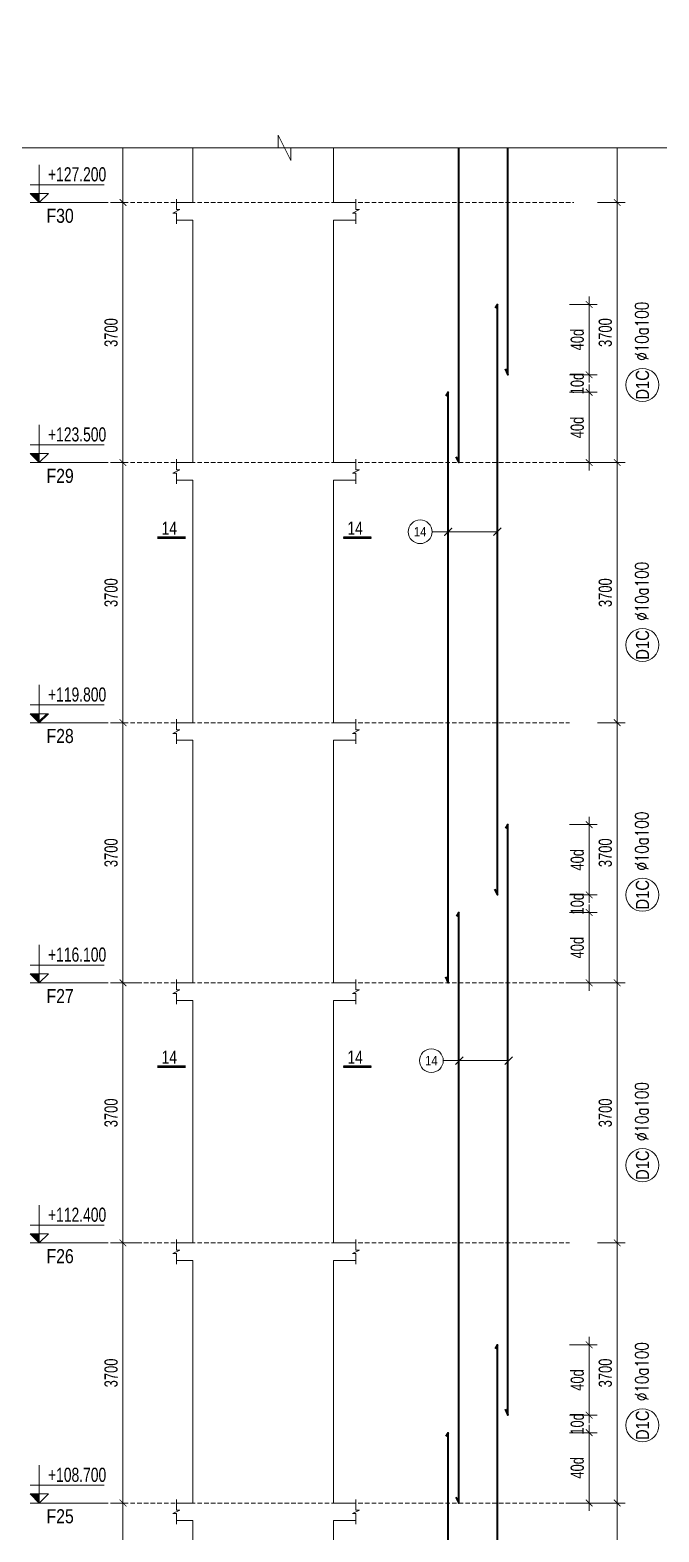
# Model space of a CAD drawing. Header units: millimetres. Extents: x 415878 to 795945, y 85573 to 378758.
# Drawn here: x 749848 to 758791, y 357393 to 378758 of the extents above; entities that cross this region are included whole.
import ezdxf
from ezdxf.enums import TextEntityAlignment as Align
from ezdxf.xclip import XClip

# ---------------------------------------------------------------- set-up
doc = ezdxf.new("R2010")
doc.units = ezdxf.units.MM
doc.linetypes.add('DASHED2', pattern=[9.524999999999999, 6.35, -3.175])
doc.layers.get('0').update_dxf_attribs({"lineweight": 20})
doc.layers.get('Defpoints').update_dxf_attribs({"color": 151, "lineweight": 9})
for name, color, linetype, lineweight in [('NDC_S_ANNO', 7, 'Continuous', 20), ('NDC_S_CONTINUOUS', 3, 'Continuous', 20), ('NDC_S_DIM', 1, 'Continuous', 15), ('NDC_S_ENG TITLE', 3, 'Continuous', 20), ('NDC_S_HATCH MATERIAL', 8, 'Continuous', 13), ('NDC_S_LEADER', 1, 'Continuous', 15), ('NDC_S_REBAR NO.', 7, 'Continuous', 20), ('NDC_S_REBAR NO. BOX', 1, 'Continuous', 9), ('NDC_S_STIRRUP', 4, 'Continuous', 40), ('NDC_S_TEXT SYMBOL', 7, 'Continuous', 20), ('NDC_S_VN TEXT', 7, 'Continuous', 20)]:
    doc.layers.add(name, color=color, linetype=linetype, lineweight=lineweight)
doc.styles.add('NDC_ANNO', font='', dxfattribs={"width": 0.8})
doc.styles.add('NDC_ARIAL', font='arial.ttf', dxfattribs={"width": 0.85})
doc.styles.add('NDC_DIM', font='', dxfattribs={"width": 0.75})
doc.styles.add('NDC_ROMANS', font='romans.shx', dxfattribs={"width": 0.7})
doc.styles.add('NDC_VIE TXT', font='arial.ttf', dxfattribs={"width": 0.8})
doc.styles.get('NDC_ANNO').set_extended_font_data('Dotum')
doc.styles.get('NDC_DIM').set_extended_font_data('Dotum')
doc.dimstyles.new('NDC_dim_75', dxfattribs={"dimscale": 75, "dimtxt": 2.5, "dimasz": 1.5, "dimexe": 1.5, "dimexo": 2.5, "dimgap": 1, "dimtad": 1, "dimdec": 0, "dimzin": 0, "dimdsep": 46, "dimtxsty": 'NDC_DIM', "dimblk": 'DIMMARK', "dimcen": 0.09, "dimdle": 1.2, "dimclrd": 1, "dimclre": 1, "dimclrt": 3, "dimadec": 0, "dimazin": 0, "dimtfac": 1, "dimtdec": 0, "dimtix": 1, "dimtofl": 0, "dimtmove": 0, "dimatfit": 3, "dimfxl": 8, "dimfxlon": 1, "dimtolj": 1, "dimtzin": 0, "dimarcsym": 0})

# ---------------------------------------------------------------- blocks, each defined once
blk = doc.blocks.new('DIMMARK')
at = {"layer": 'NDC_S_DIM', "color": 1}
blk.add_line((-1.5, 0), (1, 0), dxfattribs=at)
at = {"layer": 'NDC_S_DIM', "color": 2, "const_width": 0.1}
blk.add_lwpolyline([(-0.4242640687119285, -0.4242640687119285), (0.4242640687119285, 0.4242640687119285)], dxfattribs=at)
blk = doc.blocks.new('*D688')
at = {"layer": 'Defpoints', "color": 0, "transparency": 16777216}
for p in [(477507.7895050003, 210029.3984995191), (477739.352542142, 210029.3984995191), (477739.352542142, 206329.3984995191)]:
    blk.add_point(p, dxfattribs=at)
at = {"layer": 'NDC_S_HATCH MATERIAL', "color": 1, "lineweight": -2, "transparency": 16777216}
for p, q in [((477551.852542142, 210029.3984995191), (477395.2895050003, 210029.3984995191)), ((477507.7895050003, 206441.8984995191), (477507.7895050003, 209916.8984995191)), ((477551.852542142, 206329.3984995191), (477395.2895050003, 206329.3984995191))]:
    blk.add_line(p, q, dxfattribs=at)
at = {"layer": 'NDC_S_HATCH MATERIAL', "color": 1, "lineweight": -2, "transparency": 16777216, "xscale": 112.5, "yscale": 112.5, "zscale": 112.5}
for p, rotation in [((477507.7895050003, 210029.3984995191), 90), ((477507.7895050003, 206329.3984995191), 270)]:
    blk.add_blockref('DIMMARK', p, dxfattribs=dict(at, rotation=rotation))
at = {"layer": 'NDC_S_HATCH MATERIAL', "color": 3, "transparency": 16777216, "insert": (477339.0395050003, 208179.3984995192), "char_height": 187.5, "attachment_point": 5, "rotation": 90, "style": 'NDC_DIM'}
blk.add_mtext('\\A1;3700', dxfattribs=at)
blk = doc.blocks.new('*D689')
at = {"layer": 'Defpoints', "color": 0, "transparency": 16777216}
for p in [(477507.7895050006, 213729.3984995191), (477949.631236015, 213729.3984995191), (477739.352542142, 210029.3984995191)]:
    blk.add_point(p, dxfattribs=at)
at = {"layer": 'NDC_S_HATCH MATERIAL', "color": 1, "lineweight": -2, "transparency": 16777216}
for p, q in [((477762.131236015, 213729.3984995191), (477395.2895050006, 213729.3984995191)), ((477507.7895050006, 210141.8984995191), (477507.7895050006, 213616.8984995191)), ((477551.852542142, 210029.3984995191), (477395.2895050006, 210029.3984995191))]:
    blk.add_line(p, q, dxfattribs=at)
at = {"layer": 'NDC_S_HATCH MATERIAL', "color": 1, "lineweight": -2, "transparency": 16777216, "xscale": 112.5, "yscale": 112.5, "zscale": 112.5}
for p, rotation in [((477507.7895050006, 213729.3984995191), 90), ((477507.7895050006, 210029.3984995191), 270)]:
    blk.add_blockref('DIMMARK', p, dxfattribs=dict(at, rotation=rotation))
at = {"layer": 'NDC_S_HATCH MATERIAL', "color": 3, "transparency": 16777216, "insert": (477339.0395050005, 211879.3984995192), "char_height": 187.5, "attachment_point": 5, "rotation": 90, "style": 'NDC_DIM'}
blk.add_mtext('\\A1;3700', dxfattribs=at)
blk = doc.blocks.new('*D690')
at = {"layer": 'Defpoints', "color": 0, "transparency": 16777216}
for p in [(477507.7895050008, 217429.3984995191), (477949.631236015, 217429.3984995191), (477949.631236015, 213729.3984995191)]:
    blk.add_point(p, dxfattribs=at)
at = {"layer": 'NDC_S_HATCH MATERIAL', "color": 1, "lineweight": -2, "transparency": 16777216}
for p, q in [((477762.131236015, 217429.3984995191), (477395.2895050008, 217429.3984995191)), ((477507.7895050008, 213841.8984995191), (477507.7895050008, 217316.8984995191)), ((477762.131236015, 213729.3984995191), (477395.2895050008, 213729.3984995191))]:
    blk.add_line(p, q, dxfattribs=at)
at = {"layer": 'NDC_S_HATCH MATERIAL', "color": 1, "lineweight": -2, "transparency": 16777216, "xscale": 112.5, "yscale": 112.5, "zscale": 112.5}
for p, rotation in [((477507.7895050008, 217429.3984995191), 90), ((477507.7895050008, 213729.3984995191), 270)]:
    blk.add_blockref('DIMMARK', p, dxfattribs=dict(at, rotation=rotation))
at = {"layer": 'NDC_S_HATCH MATERIAL', "color": 3, "transparency": 16777216, "insert": (477339.0395050008, 215579.3984995192), "char_height": 187.5, "attachment_point": 5, "rotation": 90, "style": 'NDC_DIM'}
blk.add_mtext('\\A1;3700', dxfattribs=at)
blk = doc.blocks.new('*D691')
at = {"layer": 'Defpoints', "color": 0, "transparency": 16777216}
for p in [(477507.789505001, 221129.3984995191), (477770.0957627475, 221129.3984995191), (477949.631236015, 217429.3984995191)]:
    blk.add_point(p, dxfattribs=at)
at = {"layer": 'NDC_S_HATCH MATERIAL', "color": 1, "lineweight": -2, "transparency": 16777216}
for p, q in [((477582.5957627475, 221129.3984995191), (477395.289505001, 221129.3984995191)), ((477507.789505001, 217541.8984995191), (477507.789505001, 221016.8984995191)), ((477762.131236015, 217429.3984995191), (477395.289505001, 217429.3984995191))]:
    blk.add_line(p, q, dxfattribs=at)
at = {"layer": 'NDC_S_HATCH MATERIAL', "color": 1, "lineweight": -2, "transparency": 16777216, "xscale": 112.5, "yscale": 112.5, "zscale": 112.5}
for p, rotation in [((477507.789505001, 221129.3984995191), 90), ((477507.789505001, 217429.3984995191), 270)]:
    blk.add_blockref('DIMMARK', p, dxfattribs=dict(at, rotation=rotation))
at = {"layer": 'NDC_S_HATCH MATERIAL', "color": 3, "transparency": 16777216, "insert": (477339.039505001, 219279.3984995192), "char_height": 187.5, "attachment_point": 5, "rotation": 90, "style": 'NDC_DIM'}
blk.add_mtext('\\A1;3700', dxfattribs=at)
blk = doc.blocks.new('*D692')
at = {"layer": 'Defpoints', "color": 0, "transparency": 16777216}
for p in [(477507.7895050013, 224829.3984995191), (477770.0957627475, 224829.3984995191), (477770.0957627475, 221129.3984995191)]:
    blk.add_point(p, dxfattribs=at)
at = {"layer": 'NDC_S_HATCH MATERIAL', "color": 1, "lineweight": -2, "transparency": 16777216}
for p, q in [((477582.5957627475, 224829.3984995191), (477395.2895050013, 224829.3984995191)), ((477507.7895050013, 221241.8984995191), (477507.7895050013, 224716.8984995191)), ((477582.5957627475, 221129.3984995191), (477395.2895050013, 221129.3984995191))]:
    blk.add_line(p, q, dxfattribs=at)
at = {"layer": 'NDC_S_HATCH MATERIAL', "color": 1, "lineweight": -2, "transparency": 16777216, "xscale": 112.5, "yscale": 112.5, "zscale": 112.5}
for p, rotation in [((477507.7895050013, 224829.3984995191), 90), ((477507.7895050013, 221129.3984995191), 270)]:
    blk.add_blockref('DIMMARK', p, dxfattribs=dict(at, rotation=rotation))
at = {"layer": 'NDC_S_HATCH MATERIAL', "color": 3, "transparency": 16777216, "insert": (477339.0395050012, 222979.3984995192), "char_height": 187.5, "attachment_point": 5, "rotation": 90, "style": 'NDC_DIM'}
blk.add_mtext('\\A1;3700', dxfattribs=at)
blk = doc.blocks.new('*D693')
at = {"layer": 'Defpoints', "color": 0, "transparency": 16777216}
for p in [(477507.7895050015, 228529.3984995191), (477770.0957627475, 228529.3984995191), (477770.0957627475, 224829.3984995191)]:
    blk.add_point(p, dxfattribs=at)
at = {"layer": 'NDC_S_HATCH MATERIAL', "color": 1, "lineweight": -2, "transparency": 16777216}
for p, q in [((477582.5957627475, 228529.3984995191), (477395.2895050015, 228529.3984995191)), ((477507.7895050015, 224941.8984995191), (477507.7895050015, 228416.8984995191)), ((477582.5957627475, 224829.3984995191), (477395.2895050015, 224829.3984995191))]:
    blk.add_line(p, q, dxfattribs=at)
at = {"layer": 'NDC_S_HATCH MATERIAL', "color": 1, "lineweight": -2, "transparency": 16777216, "xscale": 112.5, "yscale": 112.5, "zscale": 112.5}
for p, rotation in [((477507.7895050015, 228529.3984995191), 90), ((477507.7895050015, 224829.3984995191), 270)]:
    blk.add_blockref('DIMMARK', p, dxfattribs=dict(at, rotation=rotation))
at = {"layer": 'NDC_S_HATCH MATERIAL', "color": 3, "transparency": 16777216, "insert": (477339.0395050014, 226679.3984995192), "char_height": 187.5, "attachment_point": 5, "rotation": 90, "style": 'NDC_DIM'}
blk.add_mtext('\\A1;3700', dxfattribs=at)
blk = doc.blocks.new('*D694')
at = {"layer": 'Defpoints', "color": 0, "transparency": 16777216}
for p in [(477507.7895050017, 232229.3984995191), (477770.0957627477, 232229.3984995191), (477770.0957627475, 228529.3984995191)]:
    blk.add_point(p, dxfattribs=at)
at = {"layer": 'NDC_S_HATCH MATERIAL', "color": 1, "lineweight": -2, "transparency": 16777216}
for p, q in [((477582.5957627477, 232229.3984995191), (477395.2895050017, 232229.3984995191)), ((477507.7895050017, 228641.8984995191), (477507.7895050017, 232116.8984995191)), ((477582.5957627475, 228529.3984995191), (477395.2895050017, 228529.3984995191))]:
    blk.add_line(p, q, dxfattribs=at)
at = {"layer": 'NDC_S_HATCH MATERIAL', "color": 1, "lineweight": -2, "transparency": 16777216, "xscale": 112.5, "yscale": 112.5, "zscale": 112.5}
for p, rotation in [((477507.7895050017, 232229.3984995191), 90), ((477507.7895050017, 228529.3984995191), 270)]:
    blk.add_blockref('DIMMARK', p, dxfattribs=dict(at, rotation=rotation))
at = {"layer": 'NDC_S_HATCH MATERIAL', "color": 3, "transparency": 16777216, "insert": (477339.0395050017, 230379.3984995192), "char_height": 187.5, "attachment_point": 5, "rotation": 90, "style": 'NDC_DIM'}
blk.add_mtext('\\A1;3700', dxfattribs=at)
blk = doc.blocks.new('*D752')
at = {"layer": 'Defpoints', "color": 0, "transparency": 16777216}
for p in [(480502.9054952622, 211029.3984995191), (484136.9681330951, 211029.3984995191), (480502.9054952622, 210029.3984995192)]:
    blk.add_point(p, dxfattribs=at)
at = {"layer": 'NDC_S_HATCH MATERIAL', "color": 1, "lineweight": -2, "transparency": 16777216}
for p, q in [((483855.7181330951, 211029.3984995191), (484249.4681330951, 211029.3984995191)), ((484136.9681330951, 210141.8984995192), (484136.9681330951, 210916.8984995191)), ((483855.7181330951, 210029.3984995192), (484249.4681330951, 210029.3984995192))]:
    blk.add_line(p, q, dxfattribs=at)
at = {"layer": 'NDC_S_HATCH MATERIAL', "color": 1, "lineweight": -2, "transparency": 16777216, "xscale": 112.5, "yscale": 112.5, "zscale": 112.5}
for p, rotation in [((484136.9681330951, 211029.3984995191), 90), ((484136.9681330951, 210029.3984995192), 270)]:
    blk.add_blockref('DIMMARK', p, dxfattribs=dict(at, rotation=rotation))
at = {"layer": 'NDC_S_HATCH MATERIAL', "color": 3, "transparency": 16777216, "insert": (483968.2181330951, 210529.3984995192), "char_height": 187.5, "attachment_point": 5, "rotation": 90, "style": 'NDC_DIM'}
blk.add_mtext('\\A1;\\A1;40d', dxfattribs=at)
blk = doc.blocks.new('*D753')
at = {"layer": 'Defpoints', "color": 0, "transparency": 16777216}
for p in [(480502.9054952622, 211279.398499519), (484136.9681330956, 211279.398499519), (480502.9054952622, 211029.3984995191)]:
    blk.add_point(p, dxfattribs=at)
at = {"layer": 'NDC_S_HATCH MATERIAL', "color": 1, "lineweight": -2, "transparency": 16777216}
for p, q in [((484136.9681330956, 211391.898499519), (484136.9681330956, 211504.398499519)), ((483855.7181330956, 211279.398499519), (484249.4681330956, 211279.398499519)), ((483855.7181330956, 211029.3984995191), (484249.4681330956, 211029.3984995191)), ((484136.9681330956, 210916.8984995191), (484136.9681330956, 210804.3984995191))]:
    blk.add_line(p, q, dxfattribs=at)
at = {"layer": 'NDC_S_HATCH MATERIAL', "color": 1, "lineweight": -2, "transparency": 16777216, "xscale": 112.5, "yscale": 112.5, "zscale": 112.5}
for p, rotation in [((484136.9681330956, 211279.398499519), 270), ((484136.9681330956, 211029.3984995191), 90)]:
    blk.add_blockref('DIMMARK', p, dxfattribs=dict(at, rotation=rotation))
at = {"layer": 'NDC_S_HATCH MATERIAL', "color": 3, "transparency": 16777216, "insert": (483968.2181330955, 211154.3984995191), "char_height": 187.5, "attachment_point": 5, "rotation": 90, "style": 'NDC_DIM'}
blk.add_mtext('\\A1;\\A1;10d', dxfattribs=at)
blk = doc.blocks.new('*D754')
at = {"layer": 'Defpoints', "color": 0, "transparency": 16777216}
for p in [(480502.9054952622, 212279.398499519), (484136.9681330961, 212279.398499519), (480502.9054952622, 211279.398499519)]:
    blk.add_point(p, dxfattribs=at)
at = {"layer": 'NDC_S_HATCH MATERIAL', "color": 1, "lineweight": -2, "transparency": 16777216}
for p, q in [((483855.7181330961, 212279.398499519), (484249.4681330961, 212279.398499519)), ((484136.9681330961, 211391.898499519), (484136.9681330961, 212166.898499519)), ((483855.7181330961, 211279.398499519), (484249.4681330961, 211279.398499519))]:
    blk.add_line(p, q, dxfattribs=at)
at = {"layer": 'NDC_S_HATCH MATERIAL', "color": 1, "lineweight": -2, "transparency": 16777216, "xscale": 112.5, "yscale": 112.5, "zscale": 112.5}
for p, rotation in [((484136.9681330961, 212279.398499519), 90), ((484136.9681330961, 211279.398499519), 270)]:
    blk.add_blockref('DIMMARK', p, dxfattribs=dict(at, rotation=rotation))
at = {"layer": 'NDC_S_HATCH MATERIAL', "color": 3, "transparency": 16777216, "insert": (483968.218133096, 211779.3984995191), "char_height": 187.5, "attachment_point": 5, "rotation": 90, "style": 'NDC_DIM'}
blk.add_mtext('\\A1;\\A1;40d', dxfattribs=at)
blk = doc.blocks.new('*D755')
at = {"layer": 'Defpoints', "color": 0, "transparency": 16777216}
for p in [(482981.5425903422, 218429.3984995185), (484136.9681330927, 218429.3984995185), (482981.5425903422, 217429.3984995187)]:
    blk.add_point(p, dxfattribs=at)
at = {"layer": 'NDC_S_HATCH MATERIAL', "color": 1, "lineweight": -2, "transparency": 16777216}
for p, q in [((483855.7181330927, 218429.3984995185), (484249.4681330927, 218429.3984995185)), ((484136.9681330927, 217541.8984995187), (484136.9681330927, 218316.8984995185)), ((483855.7181330927, 217429.3984995187), (484249.4681330927, 217429.3984995187))]:
    blk.add_line(p, q, dxfattribs=at)
at = {"layer": 'NDC_S_HATCH MATERIAL', "color": 1, "lineweight": -2, "transparency": 16777216, "xscale": 112.5, "yscale": 112.5, "zscale": 112.5}
for p, rotation in [((484136.9681330927, 218429.3984995185), 90), ((484136.9681330927, 217429.3984995187), 270)]:
    blk.add_blockref('DIMMARK', p, dxfattribs=dict(at, rotation=rotation))
at = {"layer": 'NDC_S_HATCH MATERIAL', "color": 3, "transparency": 16777216, "insert": (483968.2181330927, 217929.3984995187), "char_height": 187.5, "attachment_point": 5, "rotation": 90, "style": 'NDC_DIM'}
blk.add_mtext('\\A1;\\A1;\\A1;40d', dxfattribs=at)
blk = doc.blocks.new('*D756')
at = {"layer": 'Defpoints', "color": 0, "transparency": 16777216}
for p in [(482981.5425903422, 218679.3984995185), (484136.9681330932, 218679.3984995185), (482981.5425903422, 218429.3984995185)]:
    blk.add_point(p, dxfattribs=at)
at = {"layer": 'NDC_S_HATCH MATERIAL', "color": 1, "lineweight": -2, "transparency": 16777216}
for p, q in [((484136.9681330932, 218791.8984995185), (484136.9681330932, 218904.3984995185)), ((483855.7181330932, 218679.3984995185), (484249.4681330932, 218679.3984995185)), ((483855.7181330932, 218429.3984995185), (484249.4681330932, 218429.3984995185)), ((484136.9681330932, 218316.8984995185), (484136.9681330932, 218204.3984995185))]:
    blk.add_line(p, q, dxfattribs=at)
at = {"layer": 'NDC_S_HATCH MATERIAL', "color": 1, "lineweight": -2, "transparency": 16777216, "xscale": 112.5, "yscale": 112.5, "zscale": 112.5}
for p, rotation in [((484136.9681330932, 218679.3984995185), 270), ((484136.9681330932, 218429.3984995185), 90)]:
    blk.add_blockref('DIMMARK', p, dxfattribs=dict(at, rotation=rotation))
at = {"layer": 'NDC_S_HATCH MATERIAL', "color": 3, "transparency": 16777216, "insert": (483968.2181330931, 218554.3984995186), "char_height": 187.5, "attachment_point": 5, "rotation": 90, "style": 'NDC_DIM'}
blk.add_mtext('\\A1;\\A1;\\A1;10d', dxfattribs=at)
blk = doc.blocks.new('*D757')
at = {"layer": 'Defpoints', "color": 0, "transparency": 16777216}
for p in [(482981.5425903422, 219679.3984995185), (484136.9681330937, 219679.3984995185), (482981.5425903422, 218679.3984995185)]:
    blk.add_point(p, dxfattribs=at)
at = {"layer": 'NDC_S_HATCH MATERIAL', "color": 1, "lineweight": -2, "transparency": 16777216}
for p, q in [((483855.7181330937, 219679.3984995185), (484249.4681330937, 219679.3984995185)), ((484136.9681330937, 218791.8984995185), (484136.9681330937, 219566.8984995185)), ((483855.7181330937, 218679.3984995185), (484249.4681330937, 218679.3984995185))]:
    blk.add_line(p, q, dxfattribs=at)
at = {"layer": 'NDC_S_HATCH MATERIAL', "color": 1, "lineweight": -2, "transparency": 16777216, "xscale": 112.5, "yscale": 112.5, "zscale": 112.5}
for p, rotation in [((484136.9681330937, 219679.3984995185), 90), ((484136.9681330937, 218679.3984995185), 270)]:
    blk.add_blockref('DIMMARK', p, dxfattribs=dict(at, rotation=rotation))
at = {"layer": 'NDC_S_HATCH MATERIAL', "color": 3, "transparency": 16777216, "insert": (483968.2181330936, 219179.3984995186), "char_height": 187.5, "attachment_point": 5, "rotation": 90, "style": 'NDC_DIM'}
blk.add_mtext('\\A1;\\A1;\\A1;40d', dxfattribs=at)
blk = doc.blocks.new('*D793')
at = {"layer": 'Defpoints', "color": 0, "transparency": 16777216}
for p in [(480502.9054952622, 210029.3984995191), (484535.3505426137, 210029.3984995191), (480502.9054952622, 206329.3984995191)]:
    blk.add_point(p, dxfattribs=at)
at = {"layer": 'NDC_S_VN TEXT', "color": 1, "lineweight": -2, "transparency": 16777216}
for p, q in [((484254.1005426137, 210029.3984995191), (484647.8505426137, 210029.3984995191)), ((484535.3505426137, 206441.8984995191), (484535.3505426137, 209916.8984995191)), ((484254.1005426137, 206329.3984995191), (484647.8505426137, 206329.3984995191))]:
    blk.add_line(p, q, dxfattribs=at)
at = {"layer": 'NDC_S_VN TEXT', "color": 1, "lineweight": -2, "transparency": 16777216, "xscale": 112.5, "yscale": 112.5, "zscale": 112.5}
for p, rotation in [((484535.3505426137, 210029.3984995191), 90), ((484535.3505426137, 206329.3984995191), 270)]:
    blk.add_blockref('DIMMARK', p, dxfattribs=dict(at, rotation=rotation))
at = {"layer": 'NDC_S_VN TEXT', "color": 3, "transparency": 16777216, "insert": (484366.6005426136, 208179.3984995192), "char_height": 187.5, "attachment_point": 5, "rotation": 90, "style": 'NDC_DIM'}
blk.add_mtext('\\A1;3700', dxfattribs=at)
blk = doc.blocks.new('*D794')
at = {"layer": 'Defpoints', "color": 0, "transparency": 16777216}
for p in [(480502.9054952622, 213729.3984995191), (484535.3505426139, 213729.3984995191), (480502.9054952622, 210029.3984995191)]:
    blk.add_point(p, dxfattribs=at)
at = {"layer": 'NDC_S_VN TEXT', "color": 1, "lineweight": -2, "transparency": 16777216}
for p, q in [((484254.1005426139, 213729.3984995191), (484647.8505426139, 213729.3984995191)), ((484535.3505426139, 210141.8984995191), (484535.3505426139, 213616.8984995191)), ((484254.1005426139, 210029.3984995191), (484647.8505426139, 210029.3984995191))]:
    blk.add_line(p, q, dxfattribs=at)
at = {"layer": 'NDC_S_VN TEXT', "color": 1, "lineweight": -2, "transparency": 16777216, "xscale": 112.5, "yscale": 112.5, "zscale": 112.5}
for p, rotation in [((484535.3505426139, 213729.3984995191), 90), ((484535.3505426139, 210029.3984995191), 270)]:
    blk.add_blockref('DIMMARK', p, dxfattribs=dict(at, rotation=rotation))
at = {"layer": 'NDC_S_VN TEXT', "color": 3, "transparency": 16777216, "insert": (484366.6005426138, 211879.3984995192), "char_height": 187.5, "attachment_point": 5, "rotation": 90, "style": 'NDC_DIM'}
blk.add_mtext('\\A1;3700', dxfattribs=at)
blk = doc.blocks.new('*D795')
at = {"layer": 'Defpoints', "color": 0, "transparency": 16777216}
for p in [(480502.9054952622, 217429.3984995191), (484535.3505426141, 217429.3984995191), (480502.9054952622, 213729.3984995191)]:
    blk.add_point(p, dxfattribs=at)
at = {"layer": 'NDC_S_VN TEXT', "color": 1, "lineweight": -2, "transparency": 16777216}
for p, q in [((484254.1005426141, 217429.3984995191), (484647.8505426141, 217429.3984995191)), ((484535.3505426141, 213841.8984995191), (484535.3505426141, 217316.8984995191)), ((484254.1005426141, 213729.3984995191), (484647.8505426141, 213729.3984995191))]:
    blk.add_line(p, q, dxfattribs=at)
at = {"layer": 'NDC_S_VN TEXT', "color": 1, "lineweight": -2, "transparency": 16777216, "xscale": 112.5, "yscale": 112.5, "zscale": 112.5}
for p, rotation in [((484535.3505426141, 217429.3984995191), 90), ((484535.3505426141, 213729.3984995191), 270)]:
    blk.add_blockref('DIMMARK', p, dxfattribs=dict(at, rotation=rotation))
at = {"layer": 'NDC_S_VN TEXT', "color": 3, "transparency": 16777216, "insert": (484366.6005426141, 215579.3984995192), "char_height": 187.5, "attachment_point": 5, "rotation": 90, "style": 'NDC_DIM'}
blk.add_mtext('\\A1;3700', dxfattribs=at)
blk = doc.blocks.new('*D796')
at = {"layer": 'Defpoints', "color": 0, "transparency": 16777216}
for p in [(480502.9054952622, 221129.3984995194), (484535.3505426144, 221129.3984995194), (480502.9054952622, 217429.3984995191)]:
    blk.add_point(p, dxfattribs=at)
at = {"layer": 'NDC_S_VN TEXT', "color": 1, "lineweight": -2, "transparency": 16777216}
for p, q in [((484254.1005426144, 221129.3984995194), (484647.8505426144, 221129.3984995194)), ((484535.3505426144, 217541.8984995191), (484535.3505426144, 221016.8984995194)), ((484254.1005426144, 217429.3984995191), (484647.8505426144, 217429.3984995191))]:
    blk.add_line(p, q, dxfattribs=at)
at = {"layer": 'NDC_S_VN TEXT', "color": 1, "lineweight": -2, "transparency": 16777216, "xscale": 112.5, "yscale": 112.5, "zscale": 112.5}
for p, rotation in [((484535.3505426144, 221129.3984995194), 90), ((484535.3505426144, 217429.3984995191), 270)]:
    blk.add_blockref('DIMMARK', p, dxfattribs=dict(at, rotation=rotation))
at = {"layer": 'NDC_S_VN TEXT', "color": 3, "transparency": 16777216, "insert": (484366.6005426143, 219279.3984995193), "char_height": 187.5, "attachment_point": 5, "rotation": 90, "style": 'NDC_DIM'}
blk.add_mtext('\\A1;3700', dxfattribs=at)
blk = doc.blocks.new('*D797')
at = {"layer": 'Defpoints', "color": 0, "transparency": 16777216}
for p in [(480502.9054952622, 224829.3984995191), (484535.3505426146, 224829.3984995191), (480502.9054952622, 221129.3984995194)]:
    blk.add_point(p, dxfattribs=at)
at = {"layer": 'NDC_S_VN TEXT', "color": 1, "lineweight": -2, "transparency": 16777216}
for p, q in [((484254.1005426146, 224829.3984995191), (484647.8505426146, 224829.3984995191)), ((484535.3505426146, 221241.8984995194), (484535.3505426146, 224716.8984995191)), ((484254.1005426146, 221129.3984995194), (484647.8505426146, 221129.3984995194))]:
    blk.add_line(p, q, dxfattribs=at)
at = {"layer": 'NDC_S_VN TEXT', "color": 1, "lineweight": -2, "transparency": 16777216, "xscale": 112.5, "yscale": 112.5, "zscale": 112.5}
for p, rotation in [((484535.3505426146, 224829.3984995191), 90), ((484535.3505426146, 221129.3984995194), 270)]:
    blk.add_blockref('DIMMARK', p, dxfattribs=dict(at, rotation=rotation))
at = {"layer": 'NDC_S_VN TEXT', "color": 3, "transparency": 16777216, "insert": (484366.6005426145, 222979.3984995193), "char_height": 187.5, "attachment_point": 5, "rotation": 90, "style": 'NDC_DIM'}
blk.add_mtext('\\A1;3700', dxfattribs=at)
blk = doc.blocks.new('*D798')
at = {"layer": 'Defpoints', "color": 0, "transparency": 16777216}
for p in [(480502.9054952622, 228529.3984995191), (484535.3505426148, 228529.3984995191), (480502.9054952622, 224829.3984995191)]:
    blk.add_point(p, dxfattribs=at)
at = {"layer": 'NDC_S_VN TEXT', "color": 1, "lineweight": -2, "transparency": 16777216}
for p, q in [((484254.1005426148, 228529.3984995191), (484647.8505426148, 228529.3984995191)), ((484535.3505426148, 224941.8984995191), (484535.3505426148, 228416.8984995191)), ((484254.1005426148, 224829.3984995191), (484647.8505426148, 224829.3984995191))]:
    blk.add_line(p, q, dxfattribs=at)
at = {"layer": 'NDC_S_VN TEXT', "color": 1, "lineweight": -2, "transparency": 16777216, "xscale": 112.5, "yscale": 112.5, "zscale": 112.5}
for p, rotation in [((484535.3505426148, 228529.3984995191), 90), ((484535.3505426148, 224829.3984995191), 270)]:
    blk.add_blockref('DIMMARK', p, dxfattribs=dict(at, rotation=rotation))
at = {"layer": 'NDC_S_VN TEXT', "color": 3, "transparency": 16777216, "insert": (484366.6005426148, 226679.3984995192), "char_height": 187.5, "attachment_point": 5, "rotation": 90, "style": 'NDC_DIM'}
blk.add_mtext('\\A1;3700', dxfattribs=at)
blk = doc.blocks.new('*D799')
at = {"layer": 'Defpoints', "color": 0, "transparency": 16777216}
for p in [(480502.9054952622, 232229.3984995191), (484535.3505426151, 232229.3984995191), (480502.9054952622, 228529.3984995191)]:
    blk.add_point(p, dxfattribs=at)
at = {"layer": 'NDC_S_VN TEXT', "color": 1, "lineweight": -2, "transparency": 16777216}
for p, q in [((484254.1005426151, 232229.3984995191), (484647.8505426151, 232229.3984995191)), ((484535.3505426151, 228641.8984995191), (484535.3505426151, 232116.8984995191)), ((484254.1005426151, 228529.3984995191), (484647.8505426151, 228529.3984995191))]:
    blk.add_line(p, q, dxfattribs=at)
at = {"layer": 'NDC_S_VN TEXT', "color": 1, "lineweight": -2, "transparency": 16777216, "xscale": 112.5, "yscale": 112.5, "zscale": 112.5}
for p, rotation in [((484535.3505426151, 232229.3984995191), 90), ((484535.3505426151, 228529.3984995191), 270)]:
    blk.add_blockref('DIMMARK', p, dxfattribs=dict(at, rotation=rotation))
at = {"layer": 'NDC_S_VN TEXT', "color": 3, "transparency": 16777216, "insert": (484366.600542615, 230379.3984995192), "char_height": 187.5, "attachment_point": 5, "rotation": 90, "style": 'NDC_DIM'}
blk.add_mtext('\\A1;3700', dxfattribs=at)
blk = doc.blocks.new('CD')
at = {"layer": 'NDC_S_ANNO'}
blk.add_hatch(color=3, dxfattribs=at).paths.add_polyline_path([(5.820766091346741e-10, 159.6954857552046), (-161.2010908627417, 159.6954857552046), (5.820766091346741e-10, -5.529727786779404e-10)])
at = {"layer": 'NDC_S_ANNO', "ltscale": 50}
h = blk.add_hatch(dxfattribs=at)
h.set_pattern_fill('ANSI31', color=256, scale=140.6250541793833, style=0)
h.set_pattern_definition([(45, (5.820766091346741e-10, 0), (-315.7122508925224, 315.7122508925224), [])])
h.paths.add_polyline_path([(5.820766091346741e-10, 159.6954857552046), (5.820766091346741e-10, -5.529727786779404e-10), (161.2010908930097, 159.6954857552046)])
for p, q in [((-159.2704896852956, 314.0833880473947), (1146.947077315999, 314.0833880473947)), ((1156.125648126763, 0), (-163.8695725132129, 0))]:
    blk.add_line(p, q, dxfattribs=at)
for points in [[(5.820766091346741e-10, 669.4950748638657), (5.820766091346741e-10, -5.529727786779404e-10)], [(5.820766091346741e-10, -5.529727786779404e-10), (-161.2010908627417, 159.6954857552046), (5.820766091346741e-10, 159.6954857552046)], [(5.820766091346741e-10, -5.529727786779404e-10), (161.2010908930097, 159.6954857552046), (5.820766091346741e-10, 159.6954857552046)]]:
    blk.add_lwpolyline(points, dxfattribs=at)
at = {"layer": 'NDC_S_TEXT SYMBOL', "color": 3, "style": 'NDC_DIM', "width": 0.7}
blk.add_attdef('COT', (153.9534816145897, 374.6377722059842), '', height=250, dxfattribs=at)
blk = doc.blocks.new('*U25')
at = {"layer": 'NDC_S_ANNO', "color": 0, "linetype": 'ByBlock', "lineweight": -2}
blk.add_line((-4.357142640116527, 0.002997111644365447), (1.000000217026004, 0.002999782974066001), dxfattribs=at)
at = {"layer": 'NDC_S_ANNO', "ltscale": 0.005, "const_width": 0.5}
blk.add_lwpolyline([(1.000000217026004, 0.002999782974066001), (-4.357142640116527, 0.002997111644365447)], dxfattribs=at)
at = {"layer": 'NDC_S_TEXT SYMBOL', "linetype": 'ByBlock', "lineweight": -2, "style": 'NDC_ANNO', "width": 0.8}
blk.add_attdef('DETAIL', text='', height=2.5, dxfattribs=at).set_placement((-0.635006858396082, 1.824862175366434), align=Align.MIDDLE_RIGHT)
blk = doc.blocks.new('*U26')
at = {"layer": 'NDC_S_ANNO', "color": 0, "linetype": 'ByBlock', "lineweight": -2}
blk.add_line((1.000000217026004, 0.002997111644368654), (-4.357142640116527, 0.002999782974062794), dxfattribs=at)
at = {"layer": 'NDC_S_ANNO', "ltscale": 0.005, "const_width": 0.5}
blk.add_lwpolyline([(1.000000217026004, 0.002999782974066001), (-4.357142640116527, 0.002997111644365447)], dxfattribs=at)
at = {"layer": 'NDC_S_TEXT SYMBOL', "linetype": 'ByBlock', "lineweight": -2, "style": 'NDC_ANNO', "width": 0.8}
blk.add_attdef('DETAIL', text='', height=2.5, dxfattribs=at).set_placement((-0.635006858396082, 1.824862175366434), align=Align.MIDDLE_RIGHT)
blk = doc.blocks.new('*D653')
at = {"layer": 'Defpoints', "color": 0, "transparency": 16777216}
for p in [(482981.5425903422, 225829.3984995185), (484136.9681330927, 225829.3984995185), (482981.5425903422, 224829.3984995187)]:
    blk.add_point(p, dxfattribs=at)
at = {"layer": 'NDC_S_HATCH MATERIAL', "color": 1, "lineweight": -2, "transparency": 16777216}
for p, q in [((483855.7181330927, 225829.3984995185), (484249.4681330927, 225829.3984995185)), ((484136.9681330927, 224941.8984995187), (484136.9681330927, 225716.8984995185)), ((483855.7181330927, 224829.3984995187), (484249.4681330927, 224829.3984995187))]:
    blk.add_line(p, q, dxfattribs=at)
at = {"layer": 'NDC_S_HATCH MATERIAL', "color": 1, "lineweight": -2, "transparency": 16777216, "xscale": 112.5, "yscale": 112.5, "zscale": 112.5}
for p, rotation in [((484136.9681330927, 225829.3984995185), 90), ((484136.9681330927, 224829.3984995187), 270)]:
    blk.add_blockref('DIMMARK', p, dxfattribs=dict(at, rotation=rotation))
at = {"layer": 'NDC_S_HATCH MATERIAL', "color": 3, "transparency": 16777216, "insert": (483968.2181330927, 225329.3984995187), "char_height": 187.5, "attachment_point": 5, "rotation": 90, "style": 'NDC_DIM'}
blk.add_mtext('\\A1;\\A1;\\A1;40d', dxfattribs=at)
blk = doc.blocks.new('*D654')
at = {"layer": 'Defpoints', "color": 0, "transparency": 16777216}
for p in [(482981.5425903422, 226079.3984995185), (484136.9681330932, 226079.3984995185), (482981.5425903422, 225829.3984995185)]:
    blk.add_point(p, dxfattribs=at)
at = {"layer": 'NDC_S_HATCH MATERIAL', "color": 1, "lineweight": -2, "transparency": 16777216}
for p, q in [((484136.9681330932, 226191.8984995185), (484136.9681330932, 226304.3984995185)), ((483855.7181330932, 226079.3984995185), (484249.4681330932, 226079.3984995185)), ((483855.7181330932, 225829.3984995185), (484249.4681330932, 225829.3984995185)), ((484136.9681330932, 225716.8984995185), (484136.9681330932, 225604.3984995185))]:
    blk.add_line(p, q, dxfattribs=at)
at = {"layer": 'NDC_S_HATCH MATERIAL', "color": 1, "lineweight": -2, "transparency": 16777216, "xscale": 112.5, "yscale": 112.5, "zscale": 112.5}
for p, rotation in [((484136.9681330932, 226079.3984995185), 270), ((484136.9681330932, 225829.3984995185), 90)]:
    blk.add_blockref('DIMMARK', p, dxfattribs=dict(at, rotation=rotation))
at = {"layer": 'NDC_S_HATCH MATERIAL', "color": 3, "transparency": 16777216, "insert": (483968.2181330931, 225954.3984995186), "char_height": 187.5, "attachment_point": 5, "rotation": 90, "style": 'NDC_DIM'}
blk.add_mtext('\\A1;\\A1;\\A1;10d', dxfattribs=at)
blk = doc.blocks.new('*D655')
at = {"layer": 'Defpoints', "color": 0, "transparency": 16777216}
for p in [(482981.5425903422, 227079.3984995185), (484136.9681330937, 227079.3984995185), (482981.5425903422, 226079.3984995185)]:
    blk.add_point(p, dxfattribs=at)
at = {"layer": 'NDC_S_HATCH MATERIAL', "color": 1, "lineweight": -2, "transparency": 16777216}
for p, q in [((483855.7181330937, 227079.3984995185), (484249.4681330937, 227079.3984995185)), ((484136.9681330937, 226191.8984995185), (484136.9681330937, 226966.8984995185)), ((483855.7181330937, 226079.3984995185), (484249.4681330937, 226079.3984995185))]:
    blk.add_line(p, q, dxfattribs=at)
at = {"layer": 'NDC_S_HATCH MATERIAL', "color": 1, "lineweight": -2, "transparency": 16777216, "xscale": 112.5, "yscale": 112.5, "zscale": 112.5}
for p, rotation in [((484136.9681330937, 227079.3984995185), 90), ((484136.9681330937, 226079.3984995185), 270)]:
    blk.add_blockref('DIMMARK', p, dxfattribs=dict(at, rotation=rotation))
at = {"layer": 'NDC_S_HATCH MATERIAL', "color": 3, "transparency": 16777216, "insert": (483968.2181330936, 226579.3984995186), "char_height": 187.5, "attachment_point": 5, "rotation": 90, "style": 'NDC_DIM'}
blk.add_mtext('\\A1;\\A1;\\A1;40d', dxfattribs=at)
blk = doc.blocks.new('MATDUNGCOTC5')
at = {"layer": 'NDC_S_CONTINUOUS'}
for points in [[(478268.3975144615, 228529.3984995191), (478502.9054952622, 228529.3984995191), (478502.9054952622, 231979.3984995191), (478268.3975144615, 231979.3984995191)], [(480819.029916543, 228529.3984995191), (480502.9054952622, 228529.3984995191), (480502.9054952622, 231979.3984995191), (480819.029916543, 231979.3984995191)], [(478268.3975144615, 224829.3984995191), (478502.9054952622, 224829.3984995191), (478502.9054952622, 228279.3984995191), (478268.3975144615, 228279.3984995191)], [(480819.029916543, 224829.3984995191), (480502.9054952622, 224829.3984995191), (480502.9054952622, 228279.3984995191), (480819.029916543, 228279.3984995191)], [(478268.3975144615, 221129.3984995191), (478502.9054952622, 221129.3984995191), (478502.9054952622, 224579.3984995191), (478268.3975144615, 224579.3984995191)], [(480819.029916543, 221129.3984995191), (480502.9054952622, 221129.3984995191), (480502.9054952622, 224579.3984995191), (480819.029916543, 224579.3984995191)], [(478268.3975144615, 217429.3984995191), (478502.9054952622, 217429.3984995191), (478502.9054952622, 220879.3984995191), (478268.3975144615, 220879.3984995191)], [(480819.029916543, 217429.3984995191), (480502.9054952622, 217429.3984995191), (480502.9054952622, 220879.3984995191), (480819.029916543, 220879.3984995191)], [(478268.3975144615, 213729.3984995191), (478502.9054952622, 213729.3984995191), (478502.9054952622, 217179.3984995191), (478268.3975144615, 217179.3984995191)], [(480819.029916543, 213729.3984995191), (480502.9054952622, 213729.3984995191), (480502.9054952622, 217179.3984995191), (480819.029916543, 217179.3984995191)], [(478268.3975144615, 210029.3984995191), (478502.9054952622, 210029.3984995191), (478502.9054952622, 213479.3984995191), (478268.3975144615, 213479.3984995191)], [(480819.029916543, 210029.3984995191), (480502.9054952622, 210029.3984995191), (480502.9054952622, 213479.3984995191), (480819.029916543, 213479.3984995191)], [(478268.5138338129, 206329.3984995191), (478502.9054952622, 206329.3984995191), (478502.9054952622, 209779.3984995191), (478268.3975144615, 209779.3984995191)], [(480882.9054952622, 206329.3984995191), (480502.9054952622, 206329.3984995191), (480502.9054952622, 209779.3984995191), (480819.029916543, 209779.3984995191)]]:
    blk.add_lwpolyline(points, dxfattribs=at)
at = {"layer": 'NDC_S_DIM', "ltscale": 40}
for points in [[(478268.3975144615, 228577.9441372613), (478268.3975144615, 228427.9441372613), (478318.3975144615, 228427.9441372613), (478218.3975144615, 228377.9441372613), (478268.3975144615, 228377.9441372613), (478268.3975144615, 228227.9441372613)], [(480819.029916543, 228577.9441372613), (480819.029916543, 228427.9441372613), (480869.029916543, 228427.9441372613), (480769.029916543, 228377.9441372613), (480819.029916543, 228377.9441372613), (480819.029916543, 228227.9441372613)], [(478268.3975144615, 224877.9441372613), (478268.3975144615, 224727.9441372613), (478318.3975144615, 224727.9441372613), (478218.3975144615, 224677.9441372613), (478268.3975144615, 224677.9441372613), (478268.3975144615, 224527.9441372613)], [(480819.029916543, 224877.9441372613), (480819.029916543, 224727.9441372613), (480869.029916543, 224727.9441372613), (480769.029916543, 224677.9441372613), (480819.029916543, 224677.9441372613), (480819.029916543, 224527.9441372613)], [(478268.3975144615, 221177.9441372613), (478268.3975144615, 221027.9441372613), (478318.3975144615, 221027.9441372613), (478218.3975144615, 220977.9441372613), (478268.3975144615, 220977.9441372613), (478268.3975144615, 220827.9441372613)], [(480819.029916543, 221177.9441372613), (480819.029916543, 221027.9441372613), (480869.029916543, 221027.9441372613), (480769.029916543, 220977.9441372613), (480819.029916543, 220977.9441372613), (480819.029916543, 220827.9441372613)], [(478268.3975144615, 217477.9441372613), (478268.3975144615, 217327.9441372613), (478318.3975144615, 217327.9441372613), (478218.3975144615, 217277.9441372613), (478268.3975144615, 217277.9441372613), (478268.3975144615, 217127.9441372613)], [(480819.029916543, 217477.9441372613), (480819.029916543, 217327.9441372613), (480869.029916543, 217327.9441372613), (480769.029916543, 217277.9441372613), (480819.029916543, 217277.9441372613), (480819.029916543, 217127.9441372613)], [(478268.3975144615, 213777.9441372613), (478268.3975144615, 213627.9441372613), (478318.3975144615, 213627.9441372613), (478218.3975144615, 213577.9441372613), (478268.3975144615, 213577.9441372613), (478268.3975144615, 213427.9441372613)], [(480819.029916543, 213777.9441372613), (480819.029916543, 213627.9441372613), (480869.029916543, 213627.9441372613), (480769.029916543, 213577.9441372613), (480819.029916543, 213577.9441372613), (480819.029916543, 213427.9441372613)], [(478268.3975144615, 210079.3984995191), (478268.3975144615, 209929.3984995191), (478318.3975144615, 209929.3984995191), (478218.3975144615, 209879.3984995191), (478268.3975144615, 209879.3984995191), (478268.3975144615, 209729.3984995191)], [(480819.029916543, 210079.3984995191), (480819.029916543, 209929.3984995191), (480869.029916543, 209929.3984995191), (480769.029916543, 209879.3984995191), (480819.029916543, 209879.3984995191), (480819.029916543, 209729.3984995191)]]:
    blk.add_lwpolyline(points, dxfattribs=at)
at = {"layer": 'NDC_S_HATCH MATERIAL', "linetype": 'DASHED2', "ltscale": 10}
for p, q in [((476186.2351382691, 228529.3984995191), (483917.5113056246, 228529.3984995188)), ((476186.2351382691, 224829.3984995191), (483927.4611083995, 224829.3984995191)), ((476186.2351382691, 221129.3984995191), (483855.7181330998, 221129.3984995191)), ((476186.2351382691, 217429.3984995191), (483855.7181330998, 217429.3984995191)), ((476186.2351382691, 213729.3984995191), (483855.7181330998, 213729.3984995191)), ((476186.2351382691, 210029.3984995191), (483855.7181330998, 210029.3984995191))]:
    blk.add_line(p, q, dxfattribs=at)
at = {"layer": 'NDC_S_LEADER', "ltscale": 0.005}
for centre in [(481733.6074732135, 223846.2502358541), (481892.9857102991, 216322.3114083043)]:
    blk.add_circle(centre, 168.749999999483, dxfattribs=at)
at = {"layer": 'NDC_S_REBAR NO. BOX'}
for centre in [(484894.1928543457, 225935.3379536527), (484894.1928543454, 222235.3379536529), (484894.1928543452, 218681.6130560861), (484894.192854345, 214835.3379536527), (484894.1928543447, 211135.3379536527)]:
    blk.add_circle(centre, 234.8327636705481, dxfattribs=at)
at = {"layer": 'NDC_S_STIRRUP'}
for points in [[(482941.5425903428, 226162.8430402925), (482981.5425903428, 226079.3984995191), (482981.5425903439, 234479.3984995192), (482948.0067652174, 234424.5513283193)], [(482241.5425903428, 224912.8430402962), (482281.5425903428, 224829.3984995228), (482281.5425903439, 233229.3984995192), (482248.0067652174, 233174.5513283194)], [(482791.5425903412, 218762.8430402926), (482831.5425903412, 218679.3984995192), (482831.5425903414, 227079.3984995191), (482798.0067652149, 227024.5513283193)], [(482091.5425903412, 217512.8430402925), (482131.5425903412, 217429.3984995191), (482131.5425903414, 225829.3984995192), (482098.0067652149, 225774.5513283194)], [(482941.5425903411, 211362.8430402926), (482981.5425903411, 211279.3984995192), (482981.5425903422, 219679.3984995191), (482948.0067652157, 219624.5513283193)], [(482241.5425903411, 210112.8430402962), (482281.5425903411, 210029.3984995228), (482281.5425903422, 218429.3984995192), (482248.0067652157, 218374.5513283194)], [(482791.5425903396, 202462.8430402925), (482831.5425903396, 202379.3984995191), (482831.5425903397, 212279.3984995192), (482798.0067652132, 212224.5513283193)], [(482091.5425903396, 201212.8430402925), (482131.5425903396, 201129.3984995191), (482131.5425903397, 211029.3984995192), (482098.0067652132, 210974.5513283194)]]:
    blk.add_lwpolyline(points, dxfattribs=at)
at = {"layer": 'NDC_S_DIM'}
ref = blk.add_blockref('CD', (476317.9160447536, 228529.3984995191), dxfattribs=dict(at, xscale=0.803571428579744, yscale=0.803571428579744, zscale=0.803571428579744))
ref.add_attrib('COT', '+127.200', (476441.6286639082, 228830.4467093275), dxfattribs={"layer": '0', "color": 3, "height": 200.8928571428572, "style": 'NDC_DIM', "width": 0.75})
ref = blk.add_blockref('CD', (476317.9160447536, 224829.3984995191), dxfattribs=dict(at, xscale=0.803571428579744, yscale=0.803571428579744, zscale=0.803571428579744))
ref.add_attrib('COT', '+123.500', (476441.6286639082, 225130.4467093275), dxfattribs={"layer": '0', "color": 3, "height": 200.8928571428572, "style": 'NDC_DIM', "width": 0.75})
at = {"layer": 'NDC_S_DIM', "color": 2, "xscale": 75, "yscale": 75, "zscale": 75}
for name, p in [('*U25', (478323.5957159537, 223759.7033617779)), ('*U26', (480966.1119171211, 223759.7034819877)), ('*U25', (478323.5957159537, 216235.764534228)), ('*U26', (480966.1119171211, 216235.7646544379))]:
    blk.add_blockref(name, p, dxfattribs=at).add_auto_attribs({'DETAIL': '14'})
at = {"layer": 'NDC_S_DIM'}
ref = blk.add_blockref('CD', (476317.9160447536, 221129.3984995191), dxfattribs=dict(at, xscale=0.803571428579744, yscale=0.803571428579744, zscale=0.803571428579744))
ref.add_attrib('COT', '+119.800', (476441.6286639082, 221430.4467093275), dxfattribs={"layer": '0', "color": 3, "height": 200.8928571428572, "style": 'NDC_DIM', "width": 0.75})
ref = blk.add_blockref('CD', (476317.9160447536, 217429.3984995191), dxfattribs=dict(at, xscale=0.803571428579744, yscale=0.803571428579744, zscale=0.803571428579744))
ref.add_attrib('COT', '+116.100', (476441.6286639082, 217730.4467093275), dxfattribs={"layer": '0', "color": 3, "height": 200.8928571428572, "style": 'NDC_DIM', "width": 0.75})
ref = blk.add_blockref('CD', (476317.9160447536, 213729.3984995191), dxfattribs=dict(at, xscale=0.803571428579744, yscale=0.803571428579744, zscale=0.803571428579744))
ref.add_attrib('COT', '+112.400', (476441.6286639082, 214030.4467093275), dxfattribs={"layer": '0', "color": 3, "height": 200.8928571428572, "style": 'NDC_DIM', "width": 0.75})
ref = blk.add_blockref('CD', (476317.9160447536, 210029.3984995191), dxfattribs=dict(at, xscale=0.803571428579744, yscale=0.803571428579744, zscale=0.803571428579744))
ref.add_attrib('COT', '+108.700', (476441.6286639082, 210330.4467093275), dxfattribs={"layer": '0', "color": 3, "height": 200.8928571428572, "style": 'NDC_DIM', "width": 0.75})
at = {"layer": 'NDC_S_ENG TITLE', "ltscale": 3, "style": 'NDC_ROMANS', "width": 0.75}
for p in [(484979.2710596269, 226279.6129162869), (484979.2710596267, 222579.6129162871), (484979.2710596265, 219025.8880187204), (484979.2710596262, 215179.6129162869), (484979.271059626, 211479.6129162869)]:
    blk.add_text('%%C10a100', height=187.5, rotation=90, dxfattribs=at).set_placement(p)
at = {"layer": 'NDC_S_REBAR NO.', "style": 'NDC_ARIAL', "width": 0.8}
for p in [(484894.1928543457, 225935.3379536527), (484894.1928543454, 222235.3379536529), (484894.1928543452, 218681.6130560861), (484894.192854345, 214835.3379536527), (484894.1928543447, 211135.3379536527)]:
    blk.add_text('D1C', height=187.5, rotation=90, dxfattribs=at).set_placement(p, align=Align.MIDDLE_CENTER)
at = {"layer": 'NDC_S_VN TEXT', "style": 'NDC_VIE TXT', "width": 0.8}
for s, p in [('F30', (476420.6549657279, 228340.9813457581)), ('F29', (476420.6549657279, 224640.9813457581)), ('F28', (476420.6549657279, 220940.9813457581)), ('F27', (476420.6549657279, 217240.9813457581)), ('F26', (476420.6549657279, 213540.9813457581)), ('F25', (476420.6549657279, 209840.9813457581))]:
    blk.add_text(s, height=200.8928571428571, dxfattribs=at).set_placement(p, align=Align.MIDDLE_LEFT)
at = {"layer": 'NDC_S_VN TEXT', "style": 'NDC_ARIAL', "width": 0.85}
for p in [(481733.6074732135, 223846.2502358541), (481892.9857102991, 216322.3114083043)]:
    blk.add_text('14', height=134.9999999995864, dxfattribs=at).set_placement(p, align=Align.MIDDLE_CENTER)
at = {"layer": 'NDC_S_HATCH MATERIAL'}
for base, p1, p2, picture, middle in [((477507.7895050017, 232229.3984995191), (477770.0957627475, 228529.3984995191), (477770.0957627477, 232229.3984995191), '*D694', (477339.0395050017, 230379.3984995192)), ((477507.7895050015, 228529.3984995191), (477770.0957627475, 224829.3984995191), (477770.0957627475, 228529.3984995191), '*D693', (477339.0395050014, 226679.3984995192)), ((477507.7895050013, 224829.3984995191), (477770.0957627475, 221129.3984995191), (477770.0957627475, 224829.3984995191), '*D692', (477339.0395050012, 222979.3984995192)), ((477507.789505001, 221129.3984995191), (477949.631236015, 217429.3984995191), (477770.0957627475, 221129.3984995191), '*D691', (477339.039505001, 219279.3984995192)), ((477507.7895050008, 217429.3984995191), (477949.631236015, 213729.3984995191), (477949.631236015, 217429.3984995191), '*D690', (477339.0395050008, 215579.3984995192)), ((477507.7895050006, 213729.3984995191), (477739.352542142, 210029.3984995191), (477949.631236015, 213729.3984995191), '*D689', (477339.0395050005, 211879.3984995192)), ((477507.7895050003, 210029.3984995191), (477739.352542142, 206329.3984995191), (477739.352542142, 210029.3984995191), '*D688', (477339.0395050003, 208179.3984995192))]:
    dim = blk.add_linear_dim(base=base, p1=p1, p2=p2, angle=90, dimstyle='NDC_dim_75', override={"dimtmove": 1}, dxfattribs=at)
    dim.commit()
    dim.dimension.update_dxf_attribs({"geometry": picture, "text_midpoint": middle})
for base, p1, p2, text, picture, middle in [((484136.9681330937, 227079.3984995185), (482981.5425903422, 226079.3984995185), (482981.5425903422, 227079.3984995185), '\\A1;\\A1;40d', '*D655', (483968.2181330936, 226579.3984995186)), ((484136.9681330932, 226079.3984995185), (482981.5425903422, 225829.3984995185), (482981.5425903422, 226079.3984995185), '\\A1;\\A1;10d', '*D654', (483968.2181330931, 225954.3984995186)), ((484136.9681330927, 225829.3984995185), (482981.5425903422, 224829.3984995187), (482981.5425903422, 225829.3984995185), '\\A1;\\A1;40d', '*D653', (483968.2181330927, 225329.3984995187)), ((484136.9681330937, 219679.3984995185), (482981.5425903422, 218679.3984995185), (482981.5425903422, 219679.3984995185), '\\A1;\\A1;40d', '*D757', (483968.2181330936, 219179.3984995186)), ((484136.9681330932, 218679.3984995185), (482981.5425903422, 218429.3984995185), (482981.5425903422, 218679.3984995185), '\\A1;\\A1;10d', '*D756', (483968.2181330931, 218554.3984995186)), ((484136.9681330927, 218429.3984995185), (482981.5425903422, 217429.3984995187), (482981.5425903422, 218429.3984995185), '\\A1;\\A1;40d', '*D755', (483968.2181330927, 217929.3984995187)), ((484136.9681330961, 212279.398499519), (480502.9054952622, 211279.398499519), (480502.9054952622, 212279.398499519), '\\A1;40d', '*D754', (483968.218133096, 211779.3984995191)), ((484136.9681330956, 211279.398499519), (480502.9054952622, 211029.3984995191), (480502.9054952622, 211279.398499519), '\\A1;10d', '*D753', (483968.2181330955, 211154.3984995191)), ((484136.9681330951, 211029.3984995191), (480502.9054952622, 210029.3984995192), (480502.9054952622, 211029.3984995191), '\\A1;40d', '*D752', (483968.2181330951, 210529.3984995192))]:
    dim = blk.add_linear_dim(base=base, p1=p1, p2=p2, angle=90, text=text, dimstyle='NDC_dim_75', override={"dimtmove": 1, "dimfxl": 3.75}, dxfattribs=at)
    dim.commit()
    dim.dimension.update_dxf_attribs({"geometry": picture, "text_midpoint": middle})
at = {"layer": 'NDC_S_VN TEXT'}
for base, p1, p2, picture, middle in [((484535.3505426151, 232229.3984995191), (480502.9054952622, 228529.3984995191), (480502.9054952622, 232229.3984995191), '*D799', (484366.600542615, 230379.3984995192)), ((484535.3505426148, 228529.3984995191), (480502.9054952622, 224829.3984995191), (480502.9054952622, 228529.3984995191), '*D798', (484366.6005426148, 226679.3984995192)), ((484535.3505426146, 224829.3984995191), (480502.9054952622, 221129.3984995194), (480502.9054952622, 224829.3984995191), '*D797', (484366.6005426145, 222979.3984995193)), ((484535.3505426144, 221129.3984995194), (480502.9054952622, 217429.3984995191), (480502.9054952622, 221129.3984995194), '*D796', (484366.6005426143, 219279.3984995193)), ((484535.3505426141, 217429.3984995191), (480502.9054952622, 213729.3984995191), (480502.9054952622, 217429.3984995191), '*D795', (484366.6005426141, 215579.3984995192)), ((484535.3505426139, 213729.3984995191), (480502.9054952622, 210029.3984995191), (480502.9054952622, 213729.3984995191), '*D794', (484366.6005426138, 211879.3984995192)), ((484535.3505426137, 210029.3984995191), (480502.9054952622, 206329.3984995191), (480502.9054952622, 210029.3984995191), '*D793', (484366.6005426136, 208179.3984995192))]:
    dim = blk.add_linear_dim(base=base, p1=p1, p2=p2, angle=90, dimstyle='NDC_dim_75', override={"dimtmove": 1, "dimfxl": 3.75}, dxfattribs=at)
    dim.commit()
    dim.dimension.update_dxf_attribs({"geometry": picture, "text_midpoint": middle})
for points in [[(482831.5425903412, 223846.2502358541), (481902.357473213, 223846.2502358541)], [(482131.5425903413, 223846.2502358541), (481902.357473213, 223846.2502358541)], [(482990.9208274269, 216322.3114083043), (482061.7357102986, 216322.3114083043)], [(482290.9208274269, 216322.3114083043), (482061.7357102986, 216322.3114083043)]]:
    blk.add_leader(points, dimstyle='NDC_dim_75', override={"dimtmove": 1, "dimldrblk": 'ARCHTICK', "dimfxl": 3.75}, dxfattribs=at)

msp = doc.modelspace()

# ---------------------------------------------------------------- linework, layer by layer
at = {"layer": 'NDC_S_LEADER', "ltscale": 40}
msp.add_lwpolyline([(750910.5923598384, 377082.3598686089), (753374.3900135226, 377082.3598686089), (753374.3900135226, 377262.3598686089), (753554.3900135226, 376902.3598686089), (753554.3900135226, 377082.3598686089), (758547.408908615, 377082.3598686089)], dxfattribs=at)

# ---------------------------------------------------------------- block references
at = {"layer": 'NDC_S_VN TEXT'}
ref = msp.add_blockref('MATDUNGCOTC5', (273661.4845182604, 147775.2618298183), dxfattribs=at)
XClip(ref).set_block_clipping_path([(475513.07675217936, 193133.64014183788), (485744.3304202434, 229307.0980387906)])

doc.saveas('drawing.dxf')
